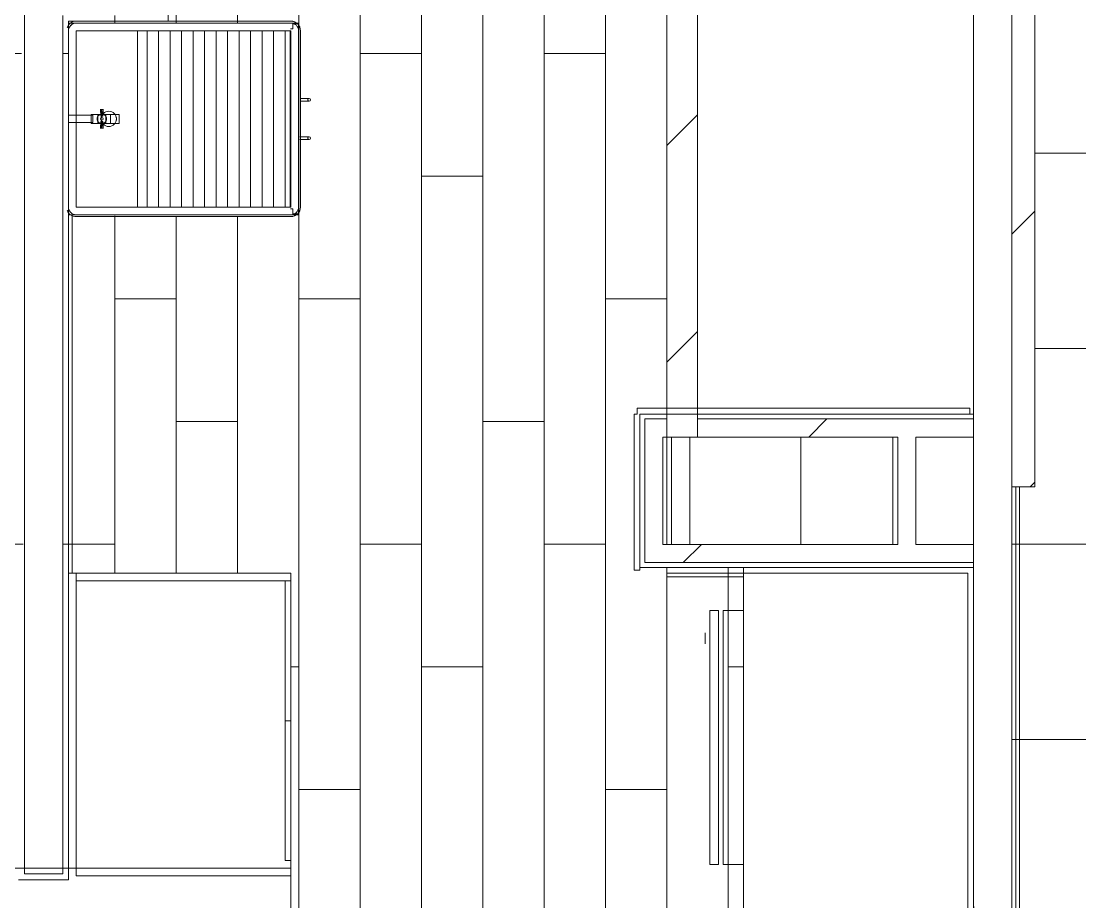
# Model space of a CAD drawing. Header units: metres. Extents: x 3856 to 4207, y -1118 to -691.
# Drawn here: x 3991.248 to 3994.009, y -971.8 to -969.502 of the extents above; entities that cross this region are included whole.
import ezdxf

# ---------------------------------------------------------------- set-up
doc = ezdxf.new("R2010")
doc.units = ezdxf.units.M
for name, color, linetype, lineweight in [('Casework', 7, 'Continuous', 9), ('Ceilings', 7, 'Continuous', 9), ('Common Edges', 7, 'Continuous', 9), ('Cut Pattern', 7, 'Continuous', 18), ('Floors', 7, 'Continuous', 9), ('Generic Models', 7, 'Continuous', 9), ('Plumbing Fixtures', 7, 'Continuous', 9), ('Surface Pattern', 7, 'Continuous', 9), ('Walls', 7, 'Continuous', 9)]:
    doc.layers.add(name, color=color, linetype=linetype, lineweight=lineweight)
doc.layers.add('ROA-E00-URB-A101-MASTER_PLAN cambio estaciomientos_dwg', color=7, linetype='Continuous', lineweight=9, true_color=0x767676)
pattern_1 = [(45, (0, 0), (-2.1213203, 2.1213203), []), (135, (0, 0), (-2.1213203, -2.1213203), [])]

# ---------------------------------------------------------------- blocks, each defined once
blk = doc.blocks.new('Nevera 2D - Nevera 2D-V174-IMPLANTACIÓN - KIT COMERCIAL')
at = {"layer": 'Casework'}
for p, q in [((0.2752, -0.0232), (0.2464, -0.0232)), ((0.3334, -0.0355), (-0.3293, -0.0355)), ((-0.3293, -0.0355), (-0.3293, -0.0584)), ((-0.3293, -0.0584), (-0.3293, -0.0355)), ((-0.3293, -0.0355), (0.3334, -0.0355)), ((0.3334, -0.0584), (0.3334, -0.0355)), ((0.3334, -0.0355), (0.3334, -0.0584)), ((-0.3293, -0.0584), (0.3334, -0.0584)), ((0.3334, -0.0584), (-0.3293, -0.0584)), ((0.3334, -0.07), (-0.3293, -0.07)), ((-0.3293, -0.07), (-0.3293, -0.1232)), ((0.3334, -0.07), (-0.3293, -0.07)), ((-0.3293, -0.07), (-0.3293, -0.1232)), ((0.3334, -0.1232), (0.3334, -0.07)), ((0.3334, -0.1232), (0.3334, -0.07))]:
    blk.add_line(p, q, dxfattribs=at)
blk = doc.blocks.new('COCINA APTO TIPO A - COCINA APTO TIPO A-V199-IMPLANTACIÓN - KIT COMERCIAL')
at = {"layer": 'Generic Models'}
for p, q in [((-0.6487, 0.6), (-0.5488, 0.6)), ((0.2462, -0.18), (0.2312, -0.18)), ((0.4834, -0.18), (0.4684, -0.18)), ((-0.8193, -0.3), (-0.8193, -0.32)), ((1.7913, -0.3), (0.9613, -0.3)), ((0.9613, -0.3), (0.9613, -2.08)), ((1.7913, -2.1), (1.7913, -0.3)), ((-0.2167, -0.9525), (-0.2167, -0.3525)), ((-0.8193, -0.9669), (-0.8193, -0.9869)), ((-0.8193, -1.29), (-0.8193, -1.31)), ((-0.8193, -1.98), (-0.8193, -2)), ((1.5213, -2.08), (0.9613, -2.08)), ((0.9613, -2.08), (0.9613, -2.1)), ((1.5213, -2.1), (1.5213, -2.08)), ((1.5213, -2.1), (0.9613, -2.1)), ((0.9613, -2.1), (0.9613, -2.85)), ((0.9613, -2.1), (1.5213, -2.1)), ((0.9763, -2.12), (0.9613, -2.12)), ((0.9613, -2.12), (0.9613, -2.485)), ((0.9763, -2.485), (0.9763, -2.12)), ((1.5213, -2.85), (1.5213, -2.1)), ((1.5413, -2.1), (1.5213, -2.1)), ((1.5213, -2.1), (1.5213, -2.87)), ((1.5413, -2.87), (1.5413, -2.1)), ((1.5413, -2.1), (1.7913, -2.1)), ((0.9613, -2.485), (0.9763, -2.485)), ((0.9763, -2.485), (0.9613, -2.485)), ((0.9613, -2.485), (0.9613, -2.85)), ((0.9763, -2.85), (0.9763, -2.485)), ((0.9613, -2.85), (1.5213, -2.85)), ((0.9613, -2.85), (0.9763, -2.85)), ((1.5213, -2.85), (0.9613, -2.85)), ((0.9613, -2.85), (0.9613, -2.87)), ((0.9613, -2.87), (1.5213, -2.87)), ((1.5213, -2.87), (1.5213, -2.85)), ((1.5213, -2.87), (1.5413, -2.87))]:
    blk.add_line(p, q, dxfattribs=at)
blk = doc.blocks.new('Lavadero prefabricado con mueble - 0_50x0_60m-10458712-IMPLANTACIÓN - KIT COMERCIAL')
at = {"layer": 'Plumbing Fixtures', "color": 253, "true_color": 0xaaaaaa}
for p, q in [((0.138, -0.0012), (0.1363, 0.0034)), ((0.1363, 0.0034), (0.138, -0.0012)), ((0.605, 0), (0.145, 0)), ((0.6137, 0.0034), (0.612, -0.0012)), ((0.612, -0.0012), (0.6137, 0.0034)), ((0.12, -0.02), (0.12, -0.58)), ((0.125, -0.58), (0.125, -0.02)), ((0.125, -0.02), (0.125, -0.58)), ((0.145, -0.02), (0.605, -0.02)), ((0.145, -0.58), (0.145, -0.02)), ((0.605, -0.02), (0.605, -0.58)), ((0.625, -0.02), (0.625, -0.58)), ((0.625, -0.58), (0.625, -0.02)), ((0.63, -0.58), (0.63, -0.02)), ((0.145, -0.18), (0.605, -0.18)), ((0.145, -0.18), (0.605, -0.18)), ((0.145, -0.205), (0.605, -0.205)), ((0.145, -0.235), (0.605, -0.235)), ((0.145, -0.265), (0.605, -0.265)), ((0.145, -0.295), (0.605, -0.295)), ((0.145, -0.325), (0.605, -0.325)), ((0.145, -0.355), (0.605, -0.355)), ((0.145, -0.385), (0.605, -0.385)), ((0.145, -0.415), (0.605, -0.415)), ((0.145, -0.445), (0.605, -0.445)), ((0.145, -0.475), (0.605, -0.475)), ((0.145, -0.505), (0.605, -0.505)), ((0.145, -0.535), (0.605, -0.535)), ((0.145, -0.565), (0.605, -0.565)), ((0.145, -0.578), (0.145, -0.58)), ((0.605, -0.578), (0.145, -0.578)), ((0.605, -0.58), (0.605, -0.578)), ((0.145, -0.58), (0.605, -0.58)), ((0.605, -0.58), (0.145, -0.58)), ((0.605, -0.6), (0.145, -0.6)), ((0.145, -0.6), (0.605, -0.6)), ((0.145, -0.605), (0.605, -0.605))]:
    blk.add_line(p, q, dxfattribs=at)
for centre, radius, start, end in [((0.145, -0.02), 0.025, 110.3641, 180), ((0.145, -0.02), 0.025, 110.3641, 180), ((0.145, -0.02), 0.02, 90, 180), ((0.145, -0.02), 0.02, 90, 180), ((0.605, -0.02), 0.02, 0, 90), ((0.605, -0.02), 0.02, 0, 90), ((0.605, -0.02), 0.025, 0, 69.6359), ((0.605, -0.02), 0.025, 0, 69.6359), ((0.145, -0.02), 0.02, 110.3641, 180), ((0.145, -0.02), 0.02, 110.3641, 180), ((0.605, -0.02), 0.02, 360, 69.6359), ((0.605, -0.02), 0.02, 360, 69.6359), ((0.375, -0.105), 0.02, 0, 180), ((0.375, -0.105), 0.02, 180, 360), ((0.375, -0.105), 0.02, 75, 105), ((0.375, -0.105), 0.02, 255, 285), ((0.145, -0.58), 0.025, 180, 270), ((0.145, -0.58), 0.025, 180, 270), ((0.145, -0.58), 0.02, 180, 270), ((0.145, -0.58), 0.02, 180, 270), ((0.145, -0.58), 0.02, 180, 270), ((0.145, -0.58), 0.02, 180, 270), ((0.605, -0.58), 0.025, 270, 360), ((0.605, -0.58), 0.02, 270, 360), ((0.605, -0.58), 0.02, 270, 360), ((0.605, -0.58), 0.025, 270, 0), ((0.605, -0.58), 0.02, 270, 360), ((0.605, -0.58), 0.02, 270, 0)]:
    blk.add_arc(centre, radius, start, end, dxfattribs=at)
blk = doc.blocks.new('Griferia sencilla lavadero o lavaescobas - Griferia sencilla lavadero o lavaescobas-10458713-IMPLANTACIÓN - KIT COMERCIAL')
at = {"layer": 'Plumbing Fixtures', "color": 253, "true_color": 0xaaaaaa}
for p, q in [((0.1155, 0.0419), (0.1155, -0.0219)), ((0.1345, 0.0419), (0.1155, 0.0419)), ((0.1345, 0.0419), (0.1155, 0.0419)), ((0.1345, -0.0219), (0.1345, 0.0419)), ((0.1368, -0.0169), (0.1126, -0.0169)), ((0.1155, -0.0219), (0.1345, -0.0219)), ((0.1155, -0.0219), (0.1345, -0.0219)), ((0.1005, -0.0411), (0.1005, -0.0451)), ((0.1181, -0.0427), (0.1005, -0.0413)), ((0.1005, -0.042), (0.1005, -0.0451)), ((0.1181, -0.0432), (0.1005, -0.042)), ((0.1005, -0.0451), (0.1005, -0.0481)), ((0.1181, -0.0451), (0.1005, -0.0451)), ((0.1005, -0.0451), (0.1181, -0.0451)), ((0.1005, -0.0451), (0.1005, -0.0491)), ((0.1181, -0.0469), (0.1005, -0.0481)), ((0.1181, -0.0474), (0.1005, -0.0489)), ((0.1126, -0.0346), (0.1368, -0.0346)), ((0.1126, -0.0346), (0.1126, -0.0552)), ((0.1368, -0.0552), (0.1126, -0.0552)), ((0.1181, -0.0451), (0.1181, -0.0426)), ((0.1181, -0.0432), (0.1181, -0.0427)), ((0.1181, -0.0451), (0.1181, -0.0432)), ((0.1181, -0.0469), (0.1181, -0.0451)), ((0.1181, -0.0476), (0.1181, -0.0451)), ((0.1181, -0.0474), (0.1181, -0.0469)), ((0.1495, -0.0413), (0.1319, -0.0427)), ((0.1495, -0.042), (0.1319, -0.0432)), ((0.1319, -0.0426), (0.1319, -0.0451)), ((0.1319, -0.0427), (0.1319, -0.0432)), ((0.1319, -0.0432), (0.1319, -0.0451)), ((0.1319, -0.0451), (0.1495, -0.0451)), ((0.1495, -0.0451), (0.1319, -0.0451)), ((0.1319, -0.0451), (0.1319, -0.0469)), ((0.1319, -0.0451), (0.1319, -0.0476)), ((0.1495, -0.0481), (0.1319, -0.0469)), ((0.1319, -0.0469), (0.1319, -0.0474)), ((0.1495, -0.0489), (0.1319, -0.0474)), ((0.1368, -0.0552), (0.1368, -0.0346)), ((0.1495, -0.0451), (0.1495, -0.0411)), ((0.1495, -0.0451), (0.1495, -0.042)), ((0.1495, -0.0481), (0.1495, -0.0451)), ((0.1495, -0.0491), (0.1495, -0.0451)), ((0.1368, -0.0673), (0.1126, -0.0673)), ((0.1126, -0.0903), (0.1368, -0.0903))]:
    blk.add_line(p, q, dxfattribs=at)
at = {"layer": 'Plumbing Fixtures', "color": 253, "true_color": 0xaaaaaa, "flags": 128}
for points in [[(0.125, -0.0328), (0.1245, -0.0328), (0.124, -0.0328), (0.1235, -0.0329), (0.1231, -0.0329), (0.1226, -0.033), (0.1221, -0.0331), (0.1216, -0.0333), (0.1212, -0.0334), (0.1207, -0.0336), (0.1202, -0.0337), (0.1198, -0.0339), (0.1194, -0.0342), (0.1189, -0.0344), (0.1185, -0.0346), (0.1181, -0.0349), (0.1177, -0.0352), (0.1173, -0.0355), (0.1169, -0.0358), (0.1166, -0.0361), (0.1162, -0.0365), (0.1159, -0.0368), (0.1156, -0.0372), (0.1153, -0.0376), (0.115, -0.038), (0.1147, -0.0384), (0.1145, -0.0388), (0.1142, -0.0392), (0.114, -0.0397), (0.1138, -0.0401), (0.1136, -0.0406), (0.1135, -0.041), (0.1133, -0.0415), (0.1132, -0.042), (0.1131, -0.0424), (0.113, -0.0429), (0.1129, -0.0434), (0.1128, -0.0439), (0.1128, -0.0444), (0.1128, -0.0449), (0.1128, -0.0453), (0.1128, -0.0458), (0.1129, -0.0463), (0.1129, -0.0468), (0.113, -0.0473), (0.1131, -0.0478), (0.1132, -0.0482), (0.1134, -0.0487), (0.1135, -0.0492), (0.1137, -0.0496), (0.1139, -0.0501), (0.1141, -0.0505), (0.1143, -0.0509), (0.1146, -0.0514), (0.1149, -0.0518), (0.1151, -0.0522), (0.1154, -0.0526), (0.1157, -0.0529), (0.1161, -0.0533), (0.1164, -0.0536), (0.1168, -0.054), (0.1171, -0.0543), (0.1175, -0.0546), (0.1179, -0.0549), (0.1183, -0.0552), (0.1187, -0.0554), (0.1191, -0.0557), (0.1196, -0.0559), (0.12, -0.0561), (0.1205, -0.0563), (0.1209, -0.0565), (0.1214, -0.0566), (0.1218, -0.0568), (0.1223, -0.0569), (0.1228, -0.057), (0.1233, -0.0571), (0.1238, -0.0571), (0.1242, -0.0572), (0.1247, -0.0572), (0.125, -0.0572)], [(0.125, -0.0572), (0.1255, -0.0572), (0.126, -0.0572), (0.1265, -0.0571), (0.1269, -0.057), (0.1274, -0.0569), (0.1279, -0.0568), (0.1284, -0.0567), (0.1288, -0.0566), (0.1293, -0.0564), (0.1298, -0.0562), (0.1302, -0.056), (0.1306, -0.0558), (0.1311, -0.0556), (0.1315, -0.0553), (0.1319, -0.0551), (0.1323, -0.0548), (0.1327, -0.0545), (0.1331, -0.0542), (0.1334, -0.0538), (0.1338, -0.0535), (0.1341, -0.0531), (0.1344, -0.0528), (0.1347, -0.0524), (0.135, -0.052), (0.1353, -0.0516), (0.1355, -0.0512), (0.1358, -0.0507), (0.136, -0.0503), (0.1362, -0.0499), (0.1364, -0.0494), (0.1365, -0.0489), (0.1367, -0.0485), (0.1368, -0.048), (0.1369, -0.0475), (0.137, -0.0471), (0.1371, -0.0466), (0.1372, -0.0461), (0.1372, -0.0456), (0.1372, -0.0451), (0.1372, -0.0446), (0.1372, -0.0441), (0.1371, -0.0437), (0.1371, -0.0432), (0.137, -0.0427), (0.1369, -0.0422), (0.1368, -0.0417), (0.1366, -0.0413), (0.1365, -0.0408), (0.1363, -0.0404), (0.1361, -0.0399), (0.1359, -0.0395), (0.1357, -0.039), (0.1354, -0.0386), (0.1351, -0.0382), (0.1349, -0.0378), (0.1346, -0.0374), (0.1343, -0.037), (0.1339, -0.0367), (0.1336, -0.0363), (0.1332, -0.036), (0.1329, -0.0357), (0.1325, -0.0354), (0.1321, -0.0351), (0.1317, -0.0348), (0.1313, -0.0345), (0.1309, -0.0343), (0.1304, -0.0341), (0.13, -0.0338), (0.1295, -0.0337), (0.1291, -0.0335), (0.1286, -0.0333), (0.1282, -0.0332), (0.1277, -0.0331), (0.1272, -0.033), (0.1267, -0.0329), (0.1262, -0.0328), (0.1258, -0.0328), (0.1253, -0.0328), (0.125, -0.0328)]]:
    blk.add_lwpolyline(points, dxfattribs=at)
at = {"layer": 'Plumbing Fixtures', "color": 253, "true_color": 0xaaaaaa}
for start, end in [(0, 180), (0, 180), (180, 360), (180, 0)]:
    blk.add_arc((0.125, -0.045), 0.0033, start, end, dxfattribs=at)
for points, knots in [([(0.1126, -0.0686), (0.1126, -0.0686), (0.1126, -0.0685), (0.1126, -0.0674), (0.1126, -0.0656), (0.1126, -0.062), (0.1126, -0.0572), (0.1126, -0.0505), (0.1126, -0.0427), (0.1126, -0.0356), (0.1126, -0.0293), (0.1126, -0.0272), (0.1126, -0.0259), (0.1126, -0.0246), (0.1126, -0.0237), (0.1126, -0.0219), (0.1126, -0.0173), (0.1126, -0.0173), (0.1126, -0.017), (0.1126, -0.0169), (0.1126, -0.0169)], [-0.3287884, -0.3287884, -0.3287884, -0.3287884, -0.3264374, -0.3209206, -0.3128417, -0.3010688, -0.2836802, -0.2618498, -0.2378586, -0.2140633, -0.1965701, -0.1853664, -0.1790515, -0.1735037, -0.1676769, -0.1592529, -0.1516404, -0.1430197, -0.1347234, -0.1281175, -0.1281175, -0.1281175, -0.1281175]), ([(0.1126, -0.0169), (0.1126, -0.0169), (0.1126, -0.017), (0.1126, -0.017), (0.1126, -0.0175), (0.1126, -0.0184), (0.1126, -0.0221), (0.1126, -0.0236), (0.1126, -0.0246), (0.1126, -0.0258), (0.1126, -0.0267), (0.1126, -0.0287), (0.1126, -0.0309), (0.1126, -0.0339), (0.1126, -0.0345), (0.1126, -0.0345), (0.1126, -0.0346)], [-0.1182623, -0.1182623, -0.1182623, -0.1182623, -0.1175652, -0.0959132, -0.0779111, -0.0653751, -0.0585469, -0.0514074, -0.0464321, -0.0417804, -0.0363942, -0.0302674, -0.021714, -0.0135382, -0.0059375, 0, 0, 0, 0]), ([(0.1368, -0.0346), (0.1368, -0.0345), (0.1368, -0.0345), (0.1368, -0.0339), (0.1368, -0.0309), (0.1368, -0.0287), (0.1368, -0.0267), (0.1368, -0.0258), (0.1368, -0.0246), (0.1368, -0.0236), (0.1368, -0.0221), (0.1368, -0.0184), (0.1368, -0.0175), (0.1368, -0.017), (0.1368, -0.017), (0.1368, -0.0169), (0.1368, -0.0169)], [0, 0, 0, 0, 0.0059375, 0.0135382, 0.021714, 0.0302674, 0.0363942, 0.0417804, 0.0464321, 0.0514074, 0.0585469, 0.0653751, 0.0779111, 0.0959132, 0.1175652, 0.1182623, 0.1182623, 0.1182623, 0.1182623]), ([(0.1368, -0.0169), (0.1368, -0.0169), (0.1368, -0.017), (0.1368, -0.0173), (0.1368, -0.0173), (0.1368, -0.0219), (0.1368, -0.0237), (0.1368, -0.0246), (0.1368, -0.0259), (0.1368, -0.0272), (0.1368, -0.0293), (0.1368, -0.0356), (0.1368, -0.0427), (0.1368, -0.0505), (0.1368, -0.0572), (0.1368, -0.062), (0.1368, -0.0656), (0.1368, -0.0674), (0.1368, -0.0685), (0.1368, -0.0686), (0.1368, -0.0686)], [0.1281175, 0.1281175, 0.1281175, 0.1281175, 0.1347234, 0.1430197, 0.1516404, 0.1592529, 0.1676769, 0.1735037, 0.1790515, 0.1853664, 0.1965701, 0.2140633, 0.2378586, 0.2618498, 0.2836802, 0.3010688, 0.3128417, 0.3209206, 0.3264374, 0.3287884, 0.3287884, 0.3287884, 0.3287884]), ([(0.1126, -0.0552), (0.1126, -0.0552), (0.1126, -0.0556), (0.1126, -0.0563), (0.1126, -0.0575), (0.1126, -0.0599), (0.1126, -0.0657), (0.1126, -0.0709), (0.1126, -0.0722), (0.1126, -0.0757), (0.1126, -0.0786), (0.1126, -0.0807), (0.1126, -0.0819), (0.1126, -0.0834), (0.1126, -0.0841), (0.1126, -0.0846), (0.1126, -0.0851), (0.1126, -0.0867), (0.1126, -0.0897), (0.1126, -0.0902), (0.1126, -0.0903), (0.1126, -0.0903)], [-0.6058049, -0.6058049, -0.6058049, -0.6058049, -0.6012473, -0.5978127, -0.5929076, -0.5823571, -0.5674088, -0.5534812, -0.5417834, -0.5318344, -0.5200162, -0.509869, -0.4993613, -0.4903221, -0.4830314, -0.4793492, -0.4759024, -0.4698643, -0.4603434, -0.4488453, -0.4445478, -0.4445478, -0.4445478, -0.4445478]), ([(0.1368, -0.0903), (0.1368, -0.0903), (0.1368, -0.0902), (0.1368, -0.0897), (0.1368, -0.0867), (0.1368, -0.0851), (0.1368, -0.0846), (0.1368, -0.0841), (0.1368, -0.0834), (0.1368, -0.0819), (0.1368, -0.0807), (0.1368, -0.0786), (0.1368, -0.0757), (0.1368, -0.0722), (0.1368, -0.0709), (0.1368, -0.0657), (0.1368, -0.0599), (0.1368, -0.0575), (0.1368, -0.0563), (0.1368, -0.0556), (0.1368, -0.0552), (0.1368, -0.0552)], [0.4445478, 0.4445478, 0.4445478, 0.4445478, 0.4488453, 0.4603434, 0.4698643, 0.4759024, 0.4793492, 0.4830314, 0.4903221, 0.4993613, 0.509869, 0.5200162, 0.5318344, 0.5417834, 0.5534812, 0.5674088, 0.5823571, 0.5929076, 0.5978127, 0.6012473, 0.6058049, 0.6058049, 0.6058049, 0.6058049]), ([(0.1126, -0.0903), (0.1126, -0.0903), (0.1126, -0.0901), (0.1126, -0.0883), (0.1126, -0.0829), (0.1126, -0.076), (0.1126, -0.0706), (0.1126, -0.0684), (0.1126, -0.0677), (0.1126, -0.0673), (0.1126, -0.0673), (0.1126, -0.0673)], [-0.4434835, -0.4434835, -0.4434835, -0.4434835, -0.43804389, -0.4253864, -0.40884322, -0.38914556, -0.37311073, -0.36270819, -0.35519821, -0.34757201, -0.34510996, -0.34510996, -0.34510996, -0.34510996]), ([(0.1126, -0.0673), (0.1126, -0.0673), (0.1126, -0.0674), (0.1126, -0.068), (0.1126, -0.0685), (0.1126, -0.0686), (0.1126, -0.0686)], [-0.34493161, -0.34493161, -0.34493161, -0.34493161, -0.34035986, -0.33513886, -0.33100043, -0.33014883, -0.33014883, -0.33014883, -0.33014883]), ([(0.1368, -0.0686), (0.1368, -0.0686), (0.1368, -0.0685), (0.1368, -0.068), (0.1368, -0.0674), (0.1368, -0.0673), (0.1368, -0.0673)], [0.33014883, 0.33014883, 0.33014883, 0.33014883, 0.33100043, 0.33513886, 0.34035986, 0.34493161, 0.34493161, 0.34493161, 0.34493161]), ([(0.1368, -0.0673), (0.1368, -0.0673), (0.1368, -0.0673), (0.1368, -0.0677), (0.1368, -0.0684), (0.1368, -0.0706), (0.1368, -0.076), (0.1368, -0.0829), (0.1368, -0.0883), (0.1368, -0.0901), (0.1368, -0.0903), (0.1368, -0.0903)], [0.34510996, 0.34510996, 0.34510996, 0.34510996, 0.34757201, 0.35519821, 0.36270819, 0.37311073, 0.38914556, 0.40884322, 0.4253864, 0.43804389, 0.4434835, 0.4434835, 0.4434835, 0.4434835])]:
    blk.add_open_spline(points, degree=3, knots=knots, dxfattribs=at)
for points in [[(0.1005, -0.0413), (0.1005, -0.042), (0.1005, -0.042), (0.1005, -0.042)], [(0.1005, -0.0481), (0.1005, -0.0481), (0.1005, -0.0482), (0.1005, -0.0489)], [(0.1495, -0.042), (0.1495, -0.042), (0.1495, -0.042), (0.1495, -0.0413)], [(0.1495, -0.0489), (0.1495, -0.0482), (0.1495, -0.0481), (0.1495, -0.0481)]]:
    blk.add_open_spline(points, degree=3, dxfattribs=at)
blk = doc.blocks.new('Mueble lavadero - 0_50x1_70x2_50m-V240-IMPLANTACIÓN - KIT COMERCIAL')
at = {"layer": 'Casework'}
for p, q in [((-6.1088, 0.6375), (-6.1088, 0.615)), ((-6.1088, 0.6375), (-6.1088, 0.615)), ((-6.1018, 0.615), (-6.1018, 0.6375)), ((-6.1018, 0.615), (-6.1018, 0.6375)), ((-6.0088, 0.6375), (-6.0088, 0.613)), ((-6.0088, 0.6375), (-6.0088, 0.613)), ((-6.0018, 0.6131), (-6.0018, 0.6375)), ((-6.0018, 0.6131), (-6.0018, 0.6375)), ((-6.3053, 0.61), (-6.3053, 0.595)), ((-6.2853, 0.61), (-6.3033, 0.61)), ((-6.3033, 0.61), (-6.3033, 0.595)), ((-5.8073, 0.61), (-5.8253, 0.61)), ((-5.8073, 0.595), (-5.8073, 0.61)), ((-5.8053, 0.595), (-5.8053, 0.61)), ((-6.2903, 0.595), (-6.3053, 0.595)), ((-6.3053, 0.595), (-6.3053, 0.5886)), ((-6.2903, 0.5886), (-6.2903, 0.595)), ((-5.8053, 0.595), (-5.8203, 0.595)), ((-5.8203, 0.595), (-5.8203, 0.5886)), ((-5.8053, 0.5886), (-5.8053, 0.595)), ((-6.3053, 0.03), (-6.3053, 0.01)), ((-5.8053, 0.01), (-5.8053, 0.03)), ((-6.3053, 0.01), (-6.2853, 0.01)), ((-5.8253, 0.01), (-5.8053, 0.01))]:
    blk.add_line(p, q, dxfattribs=at)
for centre, start, end in [((-6.1053, 0.6375), 0, 180), ((-6.1053, 0.6375), 0, 180), ((-6.1053, 0.6375), 180, 0), ((-6.1053, 0.6375), 180, 0), ((-6.0053, 0.6375), 0, 180), ((-6.0053, 0.6375), 0, 180), ((-6.0053, 0.6375), 180, 0), ((-6.0053, 0.6375), 180, 0)]:
    blk.add_arc(centre, 0.0035, start, end, dxfattribs=at)
for points, knots in [([(-6.1088, 0.6375), (-6.1088, 0.6372), (-6.1088, 0.6368), (-6.1086, 0.6362), (-6.1084, 0.6359), (-6.1083, 0.6357), (-6.1082, 0.6355), (-6.1081, 0.6353), (-6.108, 0.6352), (-6.1078, 0.6351), (-6.1077, 0.6349), (-6.1076, 0.6348), (-6.1074, 0.6347), (-6.1072, 0.6345), (-6.1071, 0.6344), (-6.1069, 0.6343), (-6.1067, 0.6342), (-6.1065, 0.6342), (-6.1062, 0.6341), (-6.106, 0.634), (-6.1057, 0.634), (-6.1055, 0.634), (-6.1053, 0.634)], [0, 0, 0, 0, 0.142857, 0.285714, 0.357143, 0.392857, 0.428571, 0.464286, 0.5, 0.535714, 0.571429, 0.607143, 0.642857, 0.678571, 0.714286, 0.75, 0.785714, 0.821429, 0.857143, 0.892857, 0.928571, 1, 1, 1, 1]), ([(-6.1053, 0.634), (-6.1055, 0.634), (-6.1057, 0.634), (-6.106, 0.634), (-6.1062, 0.6341), (-6.1065, 0.6342), (-6.1067, 0.6342), (-6.1069, 0.6343), (-6.1071, 0.6344), (-6.1072, 0.6345), (-6.1074, 0.6347), (-6.1076, 0.6348), (-6.1077, 0.6349), (-6.1078, 0.6351), (-6.108, 0.6352), (-6.1082, 0.6354), (-6.1083, 0.6357), (-6.1084, 0.6359), (-6.1086, 0.6362), (-6.1088, 0.6368), (-6.1088, 0.6372), (-6.1088, 0.6375)], [0, 0, 0, 0, 0.071429, 0.107143, 0.142857, 0.178571, 0.214286, 0.25, 0.285714, 0.321429, 0.357143, 0.392857, 0.428571, 0.464286, 0.5, 0.571429, 0.607143, 0.642857, 0.714286, 0.857143, 1, 1, 1, 1]), ([(-6.1088, 0.6375), (-6.1088, 0.6372), (-6.1088, 0.6368), (-6.1086, 0.6362), (-6.1084, 0.6359), (-6.1083, 0.6357), (-6.1082, 0.6355), (-6.1081, 0.6353), (-6.108, 0.6352), (-6.1078, 0.6351), (-6.1077, 0.6349), (-6.1076, 0.6348), (-6.1074, 0.6347), (-6.1072, 0.6345), (-6.1071, 0.6344), (-6.1069, 0.6343), (-6.1067, 0.6342), (-6.1065, 0.6342), (-6.1062, 0.6341), (-6.106, 0.634), (-6.1057, 0.634), (-6.1055, 0.634), (-6.1053, 0.634)], [0, 0, 0, 0, 0.142857, 0.285714, 0.357143, 0.392857, 0.428571, 0.464286, 0.5, 0.535714, 0.571429, 0.607143, 0.642857, 0.678571, 0.714286, 0.75, 0.785714, 0.821429, 0.857143, 0.892857, 0.928571, 1, 1, 1, 1]), ([(-6.1053, 0.634), (-6.1055, 0.634), (-6.1057, 0.634), (-6.106, 0.634), (-6.1062, 0.6341), (-6.1065, 0.6342), (-6.1067, 0.6342), (-6.1069, 0.6343), (-6.1071, 0.6344), (-6.1072, 0.6345), (-6.1074, 0.6347), (-6.1076, 0.6348), (-6.1077, 0.6349), (-6.1078, 0.6351), (-6.108, 0.6352), (-6.1082, 0.6354), (-6.1083, 0.6357), (-6.1084, 0.6359), (-6.1086, 0.6362), (-6.1088, 0.6368), (-6.1088, 0.6372), (-6.1088, 0.6375)], [0, 0, 0, 0, 0.071429, 0.107143, 0.142857, 0.178571, 0.214286, 0.25, 0.285714, 0.321429, 0.357143, 0.392857, 0.428571, 0.464286, 0.5, 0.571429, 0.607143, 0.642857, 0.714286, 0.857143, 1, 1, 1, 1]), ([(-6.1053, 0.634), (-6.1051, 0.634), (-6.1049, 0.634), (-6.1046, 0.634), (-6.1044, 0.6341), (-6.1041, 0.6342), (-6.1039, 0.6342), (-6.1037, 0.6343), (-6.1035, 0.6344), (-6.1034, 0.6345), (-6.1032, 0.6347), (-6.103, 0.6348), (-6.1029, 0.6349), (-6.1028, 0.6351), (-6.1026, 0.6352), (-6.1024, 0.6354), (-6.1023, 0.6357), (-6.1022, 0.6359), (-6.102, 0.6362), (-6.1018, 0.6368), (-6.1018, 0.6372), (-6.1018, 0.6375)], [0, 0, 0, 0, 0.071429, 0.107143, 0.142857, 0.178571, 0.214286, 0.25, 0.285714, 0.321429, 0.357143, 0.392857, 0.428571, 0.464286, 0.5, 0.571429, 0.607143, 0.642857, 0.714286, 0.857143, 1, 1, 1, 1]), ([(-6.1018, 0.6375), (-6.1018, 0.6372), (-6.1018, 0.6368), (-6.102, 0.6362), (-6.1022, 0.6359), (-6.1023, 0.6357), (-6.1024, 0.6355), (-6.1025, 0.6353), (-6.1026, 0.6352), (-6.1028, 0.6351), (-6.1029, 0.6349), (-6.103, 0.6348), (-6.1032, 0.6347), (-6.1034, 0.6345), (-6.1035, 0.6344), (-6.1037, 0.6343), (-6.1039, 0.6342), (-6.1041, 0.6342), (-6.1044, 0.6341), (-6.1046, 0.634), (-6.1049, 0.634), (-6.1051, 0.634), (-6.1053, 0.634)], [0, 0, 0, 0, 0.142857, 0.285714, 0.357143, 0.392857, 0.428571, 0.464286, 0.5, 0.535714, 0.571429, 0.607143, 0.642857, 0.678571, 0.714286, 0.75, 0.785714, 0.821429, 0.857143, 0.892857, 0.928571, 1, 1, 1, 1]), ([(-6.1053, 0.634), (-6.1051, 0.634), (-6.1049, 0.634), (-6.1046, 0.634), (-6.1044, 0.6341), (-6.1041, 0.6342), (-6.1039, 0.6342), (-6.1037, 0.6343), (-6.1035, 0.6344), (-6.1034, 0.6345), (-6.1032, 0.6347), (-6.103, 0.6348), (-6.1029, 0.6349), (-6.1028, 0.6351), (-6.1026, 0.6352), (-6.1024, 0.6354), (-6.1023, 0.6357), (-6.1022, 0.6359), (-6.102, 0.6362), (-6.1018, 0.6368), (-6.1018, 0.6372), (-6.1018, 0.6375)], [0, 0, 0, 0, 0.071429, 0.107143, 0.142857, 0.178571, 0.214286, 0.25, 0.285714, 0.321429, 0.357143, 0.392857, 0.428571, 0.464286, 0.5, 0.571429, 0.607143, 0.642857, 0.714286, 0.857143, 1, 1, 1, 1]), ([(-6.1018, 0.6375), (-6.1018, 0.6372), (-6.1018, 0.6368), (-6.102, 0.6362), (-6.1022, 0.6359), (-6.1023, 0.6357), (-6.1024, 0.6355), (-6.1025, 0.6353), (-6.1026, 0.6352), (-6.1028, 0.6351), (-6.1029, 0.6349), (-6.103, 0.6348), (-6.1032, 0.6347), (-6.1034, 0.6345), (-6.1035, 0.6344), (-6.1037, 0.6343), (-6.1039, 0.6342), (-6.1041, 0.6342), (-6.1044, 0.6341), (-6.1046, 0.634), (-6.1049, 0.634), (-6.1051, 0.634), (-6.1053, 0.634)], [0, 0, 0, 0, 0.142857, 0.285714, 0.357143, 0.392857, 0.428571, 0.464286, 0.5, 0.535714, 0.571429, 0.607143, 0.642857, 0.678571, 0.714286, 0.75, 0.785714, 0.821429, 0.857143, 0.892857, 0.928571, 1, 1, 1, 1]), ([(-6.0088, 0.6375), (-6.0088, 0.6372), (-6.0088, 0.6368), (-6.0086, 0.6362), (-6.0084, 0.6359), (-6.0083, 0.6357), (-6.0082, 0.6355), (-6.0081, 0.6353), (-6.008, 0.6352), (-6.0078, 0.6351), (-6.0077, 0.6349), (-6.0076, 0.6348), (-6.0074, 0.6347), (-6.0072, 0.6345), (-6.0071, 0.6344), (-6.0069, 0.6343), (-6.0067, 0.6342), (-6.0065, 0.6342), (-6.0062, 0.6341), (-6.006, 0.634), (-6.0057, 0.634), (-6.0055, 0.634), (-6.0053, 0.634)], [0, 0, 0, 0, 0.142857, 0.285714, 0.357143, 0.392857, 0.428571, 0.464286, 0.5, 0.535714, 0.571429, 0.607143, 0.642857, 0.678571, 0.714286, 0.75, 0.785714, 0.821429, 0.857143, 0.892857, 0.928571, 1, 1, 1, 1]), ([(-6.0053, 0.634), (-6.0055, 0.634), (-6.0057, 0.634), (-6.006, 0.634), (-6.0062, 0.6341), (-6.0065, 0.6342), (-6.0067, 0.6342), (-6.0069, 0.6343), (-6.0071, 0.6344), (-6.0072, 0.6345), (-6.0074, 0.6347), (-6.0076, 0.6348), (-6.0077, 0.6349), (-6.0078, 0.6351), (-6.008, 0.6352), (-6.0082, 0.6354), (-6.0083, 0.6357), (-6.0084, 0.6359), (-6.0086, 0.6362), (-6.0088, 0.6368), (-6.0088, 0.6372), (-6.0088, 0.6375)], [0, 0, 0, 0, 0.071429, 0.107143, 0.142857, 0.178571, 0.214286, 0.25, 0.285714, 0.321429, 0.357143, 0.392857, 0.428571, 0.464286, 0.5, 0.571429, 0.607143, 0.642857, 0.714286, 0.857143, 1, 1, 1, 1]), ([(-6.0053, 0.634), (-6.0055, 0.634), (-6.0057, 0.634), (-6.006, 0.634), (-6.0062, 0.6341), (-6.0065, 0.6342), (-6.0067, 0.6342), (-6.0069, 0.6343), (-6.0071, 0.6344), (-6.0072, 0.6345), (-6.0074, 0.6347), (-6.0076, 0.6348), (-6.0077, 0.6349), (-6.0078, 0.6351), (-6.008, 0.6352), (-6.0082, 0.6354), (-6.0083, 0.6357), (-6.0084, 0.6359), (-6.0086, 0.6362), (-6.0088, 0.6368), (-6.0088, 0.6372), (-6.0088, 0.6375)], [0, 0, 0, 0, 0.071429, 0.107143, 0.142857, 0.178571, 0.214286, 0.25, 0.285714, 0.321429, 0.357143, 0.392857, 0.428571, 0.464286, 0.5, 0.571429, 0.607143, 0.642857, 0.714286, 0.857143, 1, 1, 1, 1]), ([(-6.0088, 0.6375), (-6.0088, 0.6372), (-6.0088, 0.6368), (-6.0086, 0.6362), (-6.0084, 0.6359), (-6.0083, 0.6357), (-6.0082, 0.6355), (-6.0081, 0.6353), (-6.008, 0.6352), (-6.0078, 0.6351), (-6.0077, 0.6349), (-6.0076, 0.6348), (-6.0074, 0.6347), (-6.0072, 0.6345), (-6.0071, 0.6344), (-6.0069, 0.6343), (-6.0067, 0.6342), (-6.0065, 0.6342), (-6.0062, 0.6341), (-6.006, 0.634), (-6.0057, 0.634), (-6.0055, 0.634), (-6.0053, 0.634)], [0, 0, 0, 0, 0.142857, 0.285714, 0.357143, 0.392857, 0.428571, 0.464286, 0.5, 0.535714, 0.571429, 0.607143, 0.642857, 0.678571, 0.714286, 0.75, 0.785714, 0.821429, 0.857143, 0.892857, 0.928571, 1, 1, 1, 1]), ([(-6.0053, 0.634), (-6.0051, 0.634), (-6.0049, 0.634), (-6.0046, 0.634), (-6.0044, 0.6341), (-6.0041, 0.6342), (-6.0039, 0.6342), (-6.0037, 0.6343), (-6.0035, 0.6344), (-6.0034, 0.6345), (-6.0032, 0.6347), (-6.003, 0.6348), (-6.0029, 0.6349), (-6.0028, 0.6351), (-6.0026, 0.6352), (-6.0024, 0.6354), (-6.0023, 0.6357), (-6.0022, 0.6359), (-6.002, 0.6362), (-6.0018, 0.6368), (-6.0018, 0.6372), (-6.0018, 0.6375)], [0, 0, 0, 0, 0.071429, 0.107143, 0.142857, 0.178571, 0.214286, 0.25, 0.285714, 0.321429, 0.357143, 0.392857, 0.428571, 0.464286, 0.5, 0.571429, 0.607143, 0.642857, 0.714286, 0.857143, 1, 1, 1, 1]), ([(-6.0018, 0.6375), (-6.0018, 0.6372), (-6.0018, 0.6368), (-6.002, 0.6362), (-6.0022, 0.6359), (-6.0023, 0.6357), (-6.0024, 0.6355), (-6.0025, 0.6353), (-6.0026, 0.6352), (-6.0028, 0.6351), (-6.0029, 0.6349), (-6.003, 0.6348), (-6.0032, 0.6347), (-6.0034, 0.6345), (-6.0035, 0.6344), (-6.0037, 0.6343), (-6.0039, 0.6342), (-6.0041, 0.6342), (-6.0044, 0.6341), (-6.0046, 0.634), (-6.0049, 0.634), (-6.0051, 0.634), (-6.0053, 0.634)], [0, 0, 0, 0, 0.142857, 0.285714, 0.357143, 0.392857, 0.428571, 0.464286, 0.5, 0.535714, 0.571429, 0.607143, 0.642857, 0.678571, 0.714286, 0.75, 0.785714, 0.821429, 0.857143, 0.892857, 0.928571, 1, 1, 1, 1]), ([(-6.0018, 0.6375), (-6.0018, 0.6372), (-6.0018, 0.6368), (-6.002, 0.6362), (-6.0022, 0.6359), (-6.0023, 0.6357), (-6.0024, 0.6355), (-6.0025, 0.6353), (-6.0026, 0.6352), (-6.0028, 0.6351), (-6.0029, 0.6349), (-6.003, 0.6348), (-6.0032, 0.6347), (-6.0034, 0.6345), (-6.0035, 0.6344), (-6.0037, 0.6343), (-6.0039, 0.6342), (-6.0041, 0.6342), (-6.0044, 0.6341), (-6.0046, 0.634), (-6.0049, 0.634), (-6.0051, 0.634), (-6.0053, 0.634)], [0, 0, 0, 0, 0.142857, 0.285714, 0.357143, 0.392857, 0.428571, 0.464286, 0.5, 0.535714, 0.571429, 0.607143, 0.642857, 0.678571, 0.714286, 0.75, 0.785714, 0.821429, 0.857143, 0.892857, 0.928571, 1, 1, 1, 1]), ([(-6.0053, 0.634), (-6.0051, 0.634), (-6.0049, 0.634), (-6.0046, 0.634), (-6.0044, 0.6341), (-6.0041, 0.6342), (-6.0039, 0.6342), (-6.0037, 0.6343), (-6.0035, 0.6344), (-6.0034, 0.6345), (-6.0032, 0.6347), (-6.003, 0.6348), (-6.0029, 0.6349), (-6.0028, 0.6351), (-6.0026, 0.6352), (-6.0024, 0.6354), (-6.0023, 0.6357), (-6.0022, 0.6359), (-6.002, 0.6362), (-6.0018, 0.6368), (-6.0018, 0.6372), (-6.0018, 0.6375)], [0, 0, 0, 0, 0.071429, 0.107143, 0.142857, 0.178571, 0.214286, 0.25, 0.285714, 0.321429, 0.357143, 0.392857, 0.428571, 0.464286, 0.5, 0.571429, 0.607143, 0.642857, 0.714286, 0.857143, 1, 1, 1, 1])]:
    blk.add_open_spline(points, degree=3, knots=knots, dxfattribs=at)
blk = doc.blocks.new('EDIFICIO TIPO A_rvt-4-IMPLANTACIÓN - KIT COMERCIAL')
at = {"layer": 'Cut Pattern', "lineweight": 9, "true_color": 0x0f0f0f}
h = blk.add_hatch(dxfattribs=at)
h.set_pattern_fill('FP_100', color=250, style=0, pattern_type=2)
h.set_pattern_definition([(45, (0, 0), (-0.35355339, 0.35355339), [])])
h.paths.add_polyline_path([(3993.8318, -970.7173), (3993.8918, -970.7173), (3993.8918, -969.0673), (3993.8318, -969.0724), (3993.8318, -970.0434)])
at = {"layer": 'Cut Pattern', "lineweight": 9, "true_color": 0x414141}
h = blk.add_hatch(dxfattribs=at)
h.set_pattern_fill('FP_94', color=250, style=0, pattern_type=2)
h.set_pattern_definition([(45, (0, 0), (-0.282842712, 0.282842712), [])])
h.paths.add_polyline_path([(3993.0118, -970.5873), (3993.0118, -969.2323), (3992.9318, -969.2323), (3992.9318, -970.5873)])
at = {"layer": 'Cut Pattern', "lineweight": 9}
h = blk.add_hatch(dxfattribs=at)
h.set_pattern_fill('FP_81', color=256, style=0, pattern_type=2)
h.set_pattern_definition(pattern_1)
h.paths.add_polyline_path([(3993.5818, -970.5873), (3993.7318, -970.5873), (3993.7318, -970.5398), (3993.0118, -970.5398), (3993.0118, -970.5873), (3993.5343, -970.5873)])
h.paths.add_polyline_path([(3992.8743, -970.5873), (3992.9218, -970.5873), (3992.9318, -970.5398), (3992.8743, -970.5398)])
h = blk.add_hatch(dxfattribs=at)
h.set_pattern_fill('FP_81', color=256, style=0, pattern_type=2)
h.set_pattern_definition(pattern_1)
h.paths.add_polyline_path([(3993.7318, -970.9148), (3993.7318, -970.8673), (3992.9218, -970.8673), (3992.9218, -970.9148), (3993.2838, -970.9148)])
at = {"layer": 'Surface Pattern', "true_color": 0x808080}
h = blk.add_hatch(dxfattribs=at)
h.set_pattern_fill('FP_82', color=8, style=0, pattern_type=2)
h.set_pattern_definition([(90, (3998.882, -1039.717), (-0.51, 3e-17), []), (180, (3998.882, -1039.717), (-6e-17, -0.51), [])])
h.paths.add_polyline_path([(3998.8818, -974.9173), (3998.8818, -970.7173), (3998.8218, -970.7173), (3998.8218, -969.0673), (3998.8818, -969.0673), (3998.8818, -968.8273), (3997.6814, -968.8273), (3997.6718, -973.5773), (3997.5918, -973.5773), (3997.5918, -973.5273), (3996.4818, -973.5273), (3996.4818, -971.6023), (3996.2318, -971.6023), (3996.2215, -972.4273), (3996.1893, -972.4423), (3996.2318, -972.4423), (3996.2215, -972.4673), (3996.1118, -972.4785), (3996.0574, -972.7173), (3996.2318, -972.7173), (3996.2318, -972.7423), (3996.0476, -972.7423), (3995.9115, -973.3023), (3995.6504, -972.7423), (3995.6458, -972.7323), (3995.6318, -972.7273), (3995.6388, -972.7173), (3995.5222, -972.4673), (3995.5175, -972.4573), (3995.5035, -972.4523), (3995.5105, -972.4423), (3995.352, -972.1023), (3995.3398, -972.1673), (3995.372, -972.1673), (3995.372, -972.1923), (3995.3301, -972.1923), (3995.273, -972.4423), (3995.372, -972.4423), (3995.372, -972.4673), (3995.2633, -972.4673), (3995.2062, -972.7173), (3995.372, -972.7173), (3995.372, -972.7423), (3995.1964, -972.7423), (3995.1518, -972.9262), (3995.0318, -972.9773), (3995.0322, -968.8273), (3993.8318, -968.8273), (3993.8318, -969.0724), (3993.8918, -969.0673), (3993.8918, -970.7173), (3993.8318, -970.7173), (3993.8318, -974.9173), (3998.6176, -974.9173)])
h = blk.add_hatch(dxfattribs=at)
h.set_pattern_fill('FP_83', color=8, style=0, pattern_type=2)
h.set_pattern_definition([(90, (1951.012, -2999.667), (-0.16, 1e-17), []), (180, (1951.012, -2999.667), (-0.32, -0.32), [0.16, -1.12]), (180, (1950.852, -2999.027), (-0.32, -0.32), [0.16, -1.12])])
h.paths.add_polyline_path([(3990.6568, -980.7273), (3990.6568, -978.5398), (3990.6318, -978.5398), (3990.6318, -978.5248), (3990.6568, -978.5248), (3990.6568, -978.4273), (3991.2568, -978.4273), (3991.2568, -977.6373), (3990.5068, -977.6373), (3990.5068, -977.5973), (3991.2568, -977.5973), (3991.2568, -977.5273), (3987.7568, -977.5273), (3987.7568, -980.7273)])
h.paths.add_polyline_path([(3995.4568, -980.7273), (3996.3068, -980.7273), (3996.3068, -977.5273), (3992.4568, -977.5273), (3992.4568, -977.5473), (3993.3068, -977.5473), (3993.3068, -977.5873), (3992.4568, -977.5873), (3992.4568, -978.4273), (3992.9568, -978.4273), (3992.9568, -980.7273), (3994.6318, -980.7273)])
h.paths.add_polyline_path([(3996.0626, -980.5597), (3995.7862, -980.5597), (3995.7862, -980.1597), (3996.1862, -980.1597), (3996.1862, -980.5597)])
h.paths.add_polyline_path([(3994.6173, -980.0597), (3994.2862, -980.0597), (3994.2862, -978.4597), (3996.1862, -978.4597), (3996.1862, -980.0597), (3995.3344, -980.0597)])
h.paths.add_polyline_path([(3991.9504, -978.4273), (3992.3568, -978.4273), (3992.3568, -974.6273), (3992.4568, -974.6273), (3992.4568, -974.9273), (3993.7318, -974.9273), (3993.7318, -973.6873), (3992.7818, -973.6873), (3992.7818, -973.6473), (3993.7318, -973.6423), (3993.7318, -973.6273), (3991.2568, -973.6273), (3991.2568, -973.5123), (3991.1218, -973.5123), (3991.1218, -971.7123), (3991.2568, -971.7123), (3991.2484, -969.2273), (3987.7568, -969.2273), (3987.7568, -977.4273), (3991.2568, -977.4273), (3991.2568, -976.2273), (3991.3568, -976.2273), (3991.3668, -978.4273)])
h.paths.add_polyline_path([(3995.7862, -978.3597), (3995.7862, -977.9597), (3996.1862, -977.9597), (3996.1862, -978.3597), (3995.9507, -978.3597)])
h.paths.add_polyline_path([(3994.1576, -977.4273), (3994.1576, -975.0273), (3993.0568, -975.0273), (3993.0568, -975.1253), (3994.1568, -975.1253), (3994.1568, -975.1403), (3993.0568, -975.1403), (3993.0568, -977.4273), (3993.2838, -977.4273)])
h.paths.add_polyline_path([(3993.0718, -975.4047), (3993.0718, -975.396), (3993.2838, -975.4047)])
h.paths.add_polyline_path([(3990.0068, -973.9273), (3988.4068, -973.9273), (3988.4068, -973.2273), (3990.0068, -973.2273), (3990.0068, -973.4057)])
h.paths.add_polyline_path([(3987.8434, -971.6181), (3987.8434, -969.3034), (3989.3434, -969.3034), (3989.3434, -970.1034), (3988.6434, -970.1034), (3988.6434, -971.6181), (3988.4068, -971.6181)])
h.paths.add_polyline_path([(3989.2881, -971.1273), (3989.2881, -970.6273), (3989.8881, -970.6273), (3989.8881, -971.1273), (3989.3434, -971.1273)])
h = blk.add_hatch(dxfattribs=at)
h.set_pattern_fill('FP_84', color=8, style=0, pattern_type=2)
h.set_pattern_definition([(270, (3992.292, -3015.347), (0.16, 1e-17), []), (0, (3992.292, -3015.347), (0.32, 0.32), [0.16, -1.12]), (0, (3992.452, -3015.987), (0.32, 0.32), [0.16, -1.12])])
h.paths.add_polyline_path([(3991.9504, -973.6273), (3993.1318, -973.6273), (3993.1318, -970.9273), (3992.8743, -970.9273), (3992.8743, -970.9148), (3992.8618, -970.9148), (3992.8618, -970.5398), (3992.8743, -970.5398), (3992.8743, -970.5273), (3992.9318, -970.5273), (3992.9318, -969.2273), (3991.6168, -969.2273), (3991.6168, -969.4873), (3991.3568, -969.4873), (3991.3585, -971.7123), (3991.3718, -971.7123), (3991.3718, -970.9423), (3991.9518, -970.9423), (3991.9504, -973.5123), (3991.9368, -973.5123), (3991.9368, -973.5273), (3991.3918, -973.5273), (3991.3918, -973.5123), (3991.2568, -973.5123), (3991.2568, -973.6273)])
h.paths.add_polyline_path([(3992.9218, -970.8673), (3992.9318, -970.8673), (3992.9218, -970.5873)])
h.paths.add_polyline_path([(3991.5558, -970.0123), (3991.3718, -970.0073), (3991.3718, -969.5073), (3991.9718, -969.5093), (3991.9718, -970.0073), (3991.9504, -970.0123)])
at = {"layer": 'Ceilings'}
for p, q in [((3993.7318, -970.5273), (3993.7318, -969.2273)), ((3993.1318, -970.9273), (3993.1318, -973.5273)), ((3993.7318, -970.9273), (3993.1318, -970.9273)), ((3993.7318, -973.5273), (3993.7318, -970.9273))]:
    blk.add_line(p, q, dxfattribs=at)
at = {"layer": 'Common Edges'}
for p, q in [((3992.9318, -970.5398), (3992.8743, -970.5398)), ((3992.8743, -970.5873), (3992.8743, -970.5398)), ((3992.9318, -970.5273), (3992.9318, -970.5398)), ((3992.9318, -970.5398), (3992.9318, -970.5873)), ((3993.0118, -970.5273), (3993.0118, -970.5398)), ((3993.7318, -970.5398), (3993.0118, -970.5398)), ((3993.0118, -970.5398), (3993.0118, -970.5873)), ((3992.8743, -970.5873), (3992.8743, -970.9148)), ((3993.5343, -970.5873), (3993.5218, -970.5873)), ((3993.5343, -970.5873), (3993.5343, -970.8673)), ((3993.5218, -970.8673), (3993.5343, -970.8673)), ((3992.9218, -970.9148), (3992.8743, -970.9148)), ((3993.7318, -970.9148), (3992.9218, -970.9148))]:
    blk.add_line(p, q, dxfattribs=at)
at = {"layer": 'Floors'}
for p, q in [((3991.2568, -971.7123), (3991.2568, -969.2273)), ((3991.3568, -969.4873), (3991.3568, -971.7123)), ((3992.9318, -970.8673), (3992.9318, -970.5873)), ((3993.8318, -970.7173), (3993.8318, -973.5273))]:
    blk.add_line(p, q, dxfattribs=at)
at = {"layer": 'Walls', "lineweight": 18}
for p, q in [((3993.8918, -970.7173), (3993.8918, -969.0673)), ((3993.8318, -969.1324), (3993.8318, -970.7173)), ((3991.2568, -971.7273), (3991.2568, -969.2273)), ((3991.6318, -969.5023), (3991.6318, -969.2423)), ((3992.9318, -969.2323), (3992.9318, -970.5273)), ((3993.0118, -970.5273), (3993.0118, -969.2323)), ((3991.3568, -969.4873), (3991.3568, -971.7273)), ((3991.3718, -971.7273), (3991.3718, -969.5023)), ((3991.3718, -969.5023), (3991.6168, -969.5023)), ((3991.6168, -969.5023), (3991.6318, -969.5023)), ((3993.7218, -970.5123), (3992.8543, -970.5123)), ((3992.8543, -970.5123), (3992.8543, -970.5273)), ((3993.7218, -970.5273), (3993.7218, -970.5123)), ((3992.8468, -970.5273), (3992.8468, -970.9348)), ((3992.8543, -970.5273), (3992.8468, -970.5273)), ((3992.9318, -970.5273), (3992.8618, -970.5273)), ((3992.8618, -970.5273), (3992.8618, -970.5398)), ((3992.8618, -970.5273), (3993.7218, -970.5273)), ((3992.8618, -970.9348), (3992.8618, -970.5273)), ((3992.8618, -970.5398), (3992.8618, -970.5873)), ((3993.7318, -970.5273), (3993.0118, -970.5273)), ((3993.7318, -970.5873), (3993.7318, -970.5273)), ((3992.8618, -970.5873), (3992.8618, -970.9273)), ((3992.9218, -970.5873), (3992.9318, -970.5873)), ((3992.9218, -970.8673), (3992.9218, -970.5873)), ((3992.9318, -970.5873), (3993.0118, -970.5873)), ((3993.0118, -970.5873), (3993.5218, -970.5873)), ((3993.5218, -970.5873), (3993.5218, -970.8673)), ((3993.5818, -970.5873), (3993.7318, -970.5873)), ((3993.5818, -970.8673), (3993.5818, -970.5873)), ((3993.8318, -970.7173), (3993.8318, -973.6273)), ((3993.8418, -970.7173), (3993.8318, -970.7173)), ((3993.8318, -970.7173), (3993.8918, -970.7173)), ((3993.8418, -973.5173), (3993.8418, -970.7173)), ((3993.5218, -970.8673), (3992.9218, -970.8673)), ((3993.7318, -970.8673), (3993.5818, -970.8673)), ((3993.7318, -970.9273), (3993.7318, -970.8673)), ((3992.8468, -970.9348), (3992.8618, -970.9348)), ((3992.8618, -970.9273), (3992.8743, -970.9273)), ((3992.8743, -970.9273), (3992.9218, -970.9273)), ((3992.9218, -970.9273), (3993.7318, -970.9273)), ((3993.7318, -970.9273), (3992.932, -970.9273)), ((3992.932, -970.9273), (3992.932, -970.9423)), ((3993.7318, -970.9423), (3993.7318, -970.9273)), ((3992.932, -970.9423), (3993.7168, -970.9423)), ((3993.7168, -970.9423), (3993.7168, -973.5123)), ((3993.7318, -973.5273), (3993.7318, -970.9423)), ((3991.3568, -971.7273), (3991.2568, -971.7273)), ((3991.3718, -971.7423), (3991.3718, -971.7273)), ((3991.2418, -971.7423), (3991.2568, -971.7423)), ((3991.2568, -971.7423), (3991.3718, -971.7423))]:
    blk.add_line(p, q, dxfattribs=at)
at = {"layer": 'Walls'}
for p, q in [((3991.3718, -970.9423), (3991.3718, -970.0073)), ((3991.3718, -970.0073), (3991.3718, -970.9423)), ((3991.3818, -970.9423), (3991.3818, -970.0073)), ((3991.3818, -970.0073), (3991.3818, -970.9423)), ((3993.8418, -973.6273), (3993.8418, -970.7173)), ((3993.8418, -970.7173), (3993.8418, -973.6273)), ((3993.8518, -973.6273), (3993.8518, -970.7173)), ((3993.8518, -970.7173), (3993.8518, -973.6273)), ((3993.1318, -970.9423), (3992.9318, -970.9423)), ((3992.9318, -970.9423), (3993.1318, -970.9423)), ((3992.9318, -970.9523), (3992.9318, -970.9423)), ((3992.9318, -970.9523), (3992.9318, -970.9423)), ((3993.1318, -970.9523), (3992.9318, -970.9523)), ((3992.9318, -970.9523), (3993.1318, -970.9523))]:
    blk.add_line(p, q, dxfattribs=at)
at = {"layer": 'Casework', "lineweight": 9}
for name, p, rotation in [('Mueble lavadero - 0_50x1_70x2_50m-V240-IMPLANTACIÓN - KIT COMERCIAL', (3991.3618, -975.8126), 270.0000000000046), ('Nevera 2D - Nevera 2D-V174-IMPLANTACIÓN - KIT COMERCIAL', (3993.0086, -971.373), 89.99999999999686)]:
    blk.add_blockref(name, p, dxfattribs=dict(at, rotation=rotation))
at = {"layer": 'Generic Models', "lineweight": 9, "rotation": 180}
blk.add_blockref('COCINA APTO TIPO A - COCINA APTO TIPO A-V199-IMPLANTACIÓN - KIT COMERCIAL', (3992.9131, -973.8123), dxfattribs=at)
at = {"layer": 'Plumbing Fixtures', "lineweight": 9}
for name, p, rotation in [('Lavadero prefabricado con mueble - 0_50x0_60m-10458712-IMPLANTACIÓN - KIT COMERCIAL', (3991.3718, -970.1323), 90.0000000000044), ('Griferia sencilla lavadero o lavaescobas - Griferia sencilla lavadero o lavaescobas-10458713-IMPLANTACIÓN - KIT COMERCIAL', (3991.4137, -969.8823), 90.0000000000046)]:
    blk.add_blockref(name, p, dxfattribs=dict(at, rotation=rotation))
blk = doc.blocks.new('ROA-E00-URB-A101-MASTER_PLAN cambio estaciomientos_dwg_ROA-E01-ARQ-R23_rvt-4-Master Plan - Etapa 1-7986589-IMPLANTACIÓN - KIT COMERCIAL')
at = {"layer": 'Common Edges'}
blk.add_line((970.5873, 3992.9443), (970.8673, 3992.9443), dxfattribs=at)
at = {"layer": 'Walls'}
blk.add_line((970.8673, 3992.9918), (970.5873, 3992.9918), dxfattribs=at)
blk = doc.blocks.new('ROA-E00-URB-A101-MASTER_PLAN cambio estaciomientos_dwg_ROA-E01-EST-R23_rvt-4-Master Plan - Etapa 1-7986864-IMPLANTACIÓN - KIT COMERCIAL')
at = {"layer": 'Floors'}
blk.add_line((970.5873, 3993.2818), (970.8673, 3993.2818), dxfattribs=at)
at = {"layer": 'Walls'}
blk.add_line((970.5873, 3993.7318), (970.8673, 3993.7318), dxfattribs=at)
blk = doc.blocks.new('ROA-E00-URB-A101-MASTER_PLAN cambio estaciomientos_dwg-7942325-IMPLANTACIÓN - KIT COMERCIAL')
for name in ['ROA-E00-URB-A101-MASTER_PLAN cambio estaciomientos_dwg_ROA-E01-EST-R23_rvt-4-Master Plan - Etapa 1-7986864-IMPLANTACIÓN - KIT COMERCIAL', 'ROA-E00-URB-A101-MASTER_PLAN cambio estaciomientos_dwg_ROA-E01-ARQ-R23_rvt-4-Master Plan - Etapa 1-7986589-IMPLANTACIÓN - KIT COMERCIAL']:
    blk.add_blockref(name, (0, 0))

msp = doc.modelspace()

# ---------------------------------------------------------------- block references
at = {"lineweight": 5}
msp.add_blockref('EDIFICIO TIPO A_rvt-4-IMPLANTACIÓN - KIT COMERCIAL', (0, 0), dxfattribs=at)
at = {"layer": 'ROA-E00-URB-A101-MASTER_PLAN cambio estaciomientos_dwg', "color": 7, "rotation": 269.9999999999999}
msp.add_blockref('ROA-E00-URB-A101-MASTER_PLAN cambio estaciomientos_dwg-7942325-IMPLANTACIÓN - KIT COMERCIAL', (0, 0), dxfattribs=at)

doc.saveas('drawing.dxf')
